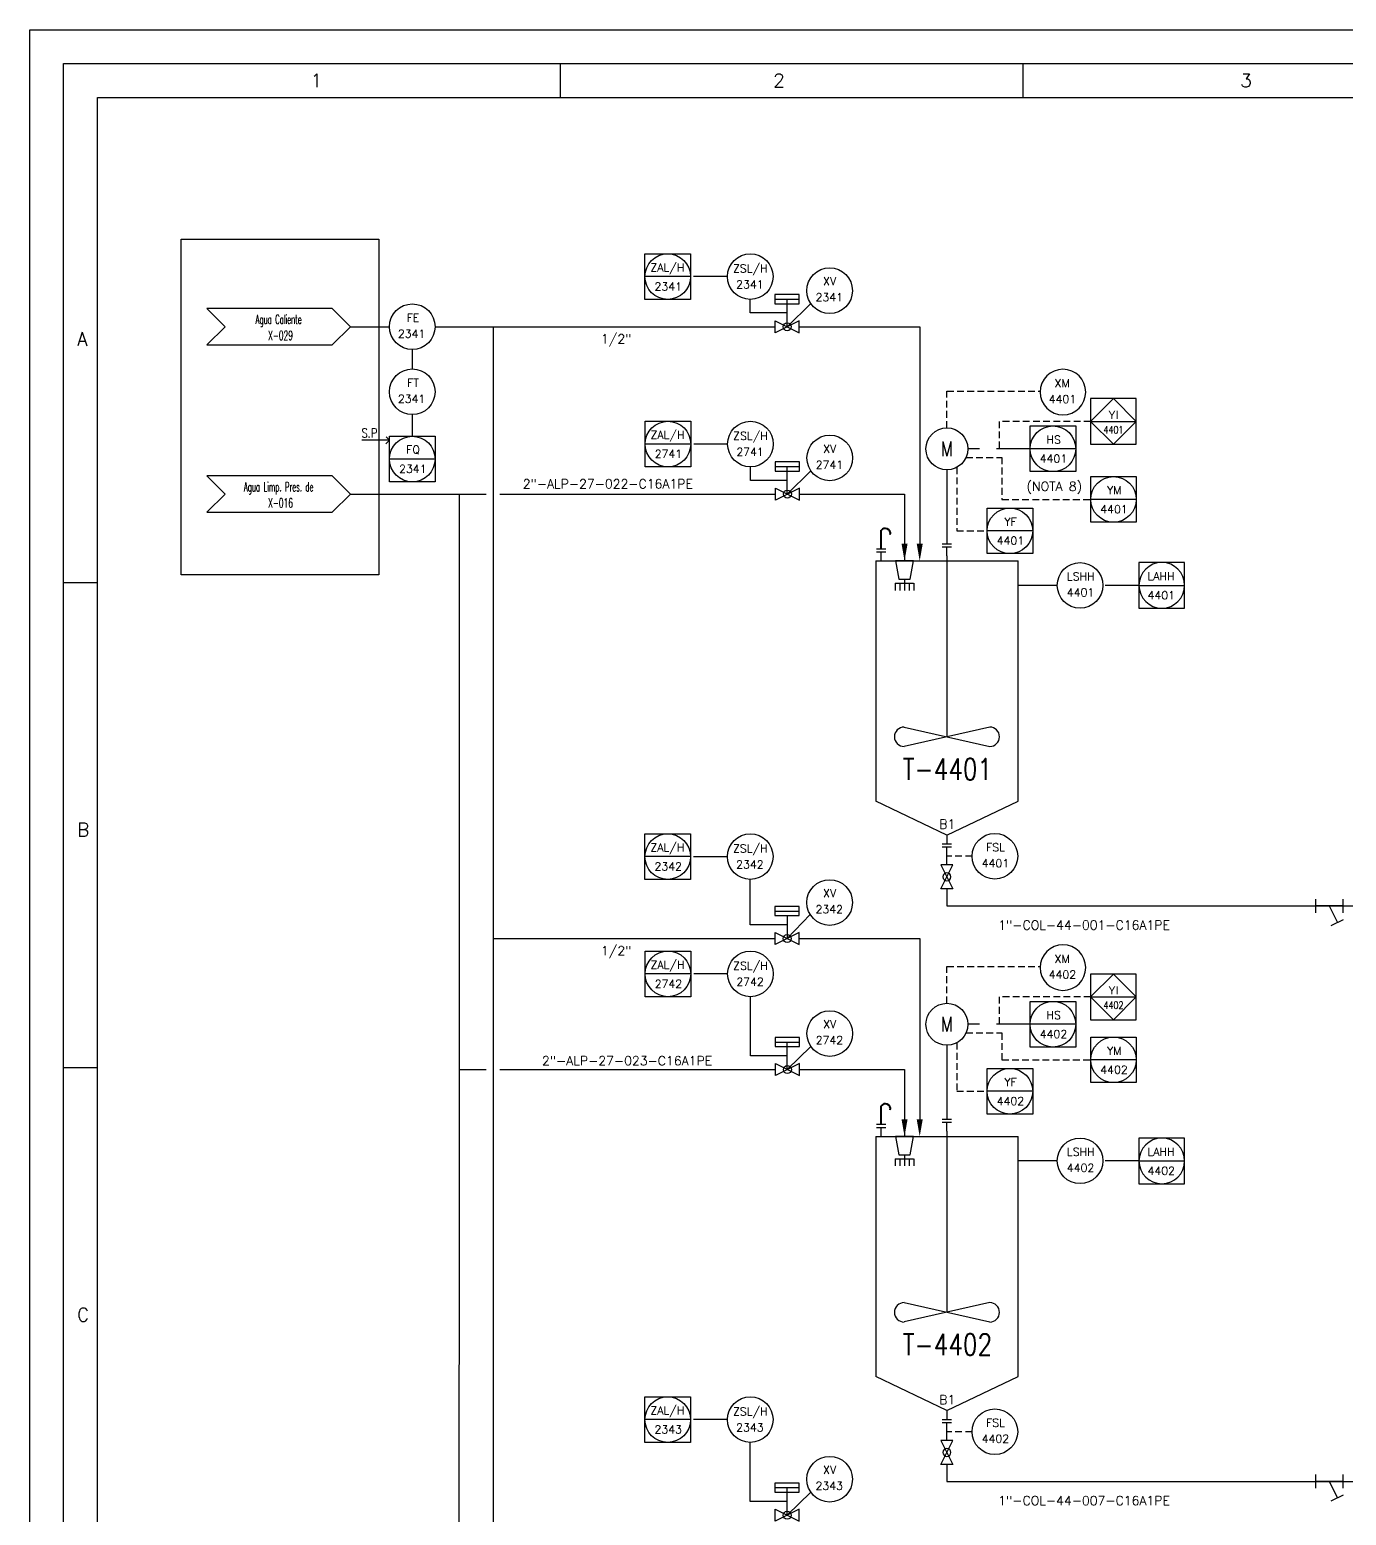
# Model space of a CAD drawing. Header units: millimetres. Extents: x -720 to -300, y -81 to 216.
# Drawn here: x -720 to -622.8, y 106.3 to 216.1 of the extents above; entities that cross this region are included whole.
import ezdxf
from ezdxf.enums import TextEntityAlignment as Align

# ---------------------------------------------------------------- set-up
doc = ezdxf.new("R2010")
doc.units = ezdxf.units.MM
doc.linetypes.add('TRAZOS', pattern=[0.75, 0.5, -0.25])
for name, color, linetype in [('CAJETIN', 1, 'Continuous'), ('CONEXION INTRUMENTOS', 1, 'Continuous'), ('EQUIPOS', 5, 'Continuous'), ('EQUIPOS 02', 1, 'Continuous'), ('FORMATO', 7, 'Continuous'), ('INSTRUMENTOS', 1, 'Continuous'), ('TEX', 7, 'Continuous'), ('TEX EQUIPOS', 6, 'Continuous'), ('TEXTO-INSTRUMENTACION', 7, 'Continuous'), ('TEXTO-VALVULAS Y ACCESORIOS', 7, 'Continuous'), ('TUBERIA', 5, 'Continuous'), ('VALVULAS Y ACCESORIOS', 1, 'Continuous')]:
    doc.layers.add(name, color=color, linetype=linetype)
doc.layers.add('TUBERÍA2', color=1, linetype='TRAZOS', true_color=0xff0000)
doc.layers.add('TUBERÍA3', color=1, linetype='Continuous', true_color=0xff0000)
doc.styles.add('PY', font='ROMANS.shx')
doc.styles.add('PY1', font='ROMANS.shx', dxfattribs={"width": 0.8})
doc.styles.add('TXT', font='txt')
doc.linetypes.add('SEÑAL_MECANICA2', pattern='A,4.411183,["o",PY,S=4.130212,R=360,X=0,Y=-1.374288],0.588817,-0.374158,["",PY,S=2,R=360,X=0,Y=-0.688262],-2.183682', length=7.55784)

# ---------------------------------------------------------------- blocks, each defined once
blk = doc.blocks.new('MANG-VAL')
at = {"layer": 'INSTRUMENTOS', "color": 1}
for p, q in [((0, 1.5), (0, -1.5)), ((6, 0), (0, 0)), ((3, 0), (4.8, -3.6)), ((6, 1.5), (6, -1.5)), ((3.46, -4.27), (6.14, -2.93))]:
    blk.add_line(p, q, dxfattribs=at)
blk = doc.blocks.new('VALV GLOB-V')
at = {"layer": 'INSTRUMENTOS', "color": 1, "flags": 128}
blk.add_lwpolyline([(5.7, -1.43), (5.7, 1.43), (0, -1.43), (0, 1.43)], close=True, dxfattribs=at)
at = {"layer": 'INSTRUMENTOS', "color": 1}
blk.add_circle((2.85, 0), 0.95, dxfattribs=at)
at = {"layer": 'INSTRUMENTOS', "color": 7, "linetype": 'SEÑAL_MECANICA2', "style": 'PY'}
blk.add_attdef('REF.', text='', height=2, dxfattribs=at).set_placement((3, -3.37), align=Align.MIDDLE)
blk = doc.blocks.new('SEÑAL CIRCU MARCO')
at = {"color": 1, "linetype": 'Continuous', "ltscale": 0.5}
blk.add_line((5.7, 5.7), (-5.7, 5.7), dxfattribs=at)
at = {"color": 1, "flags": 128}
blk.add_lwpolyline([(5.7, 0), (-5.7, 0), (-5.7, 11.4), (5.7, 11.4)], close=True, dxfattribs=at)
at = {"color": 1}
blk.add_circle((0, 5.7), 5.7, dxfattribs=at)
at = {"style": 'PY'}
for tag, p in [('XXX', (0.18, 7.98)), ('YYY', (0.13, 3.24))]:
    blk.add_attdef(tag, text='', height=2, dxfattribs=at).set_placement(p, align=Align.MIDDLE)
blk = doc.blocks.new('SECUENCIA PROGRAMADA EN SISTEMA DE CONTROL PLC')
at = {"layer": 'INSTRUMENTOS'}
blk.add_line((-5, 5), (5, 5), dxfattribs=at)
at = {"layer": 'INSTRUMENTOS', "flags": 128}
for points in [[(0, 0), (-5, 5), (0, 10), (5, 5)], [(-5, 0), (5, 0), (5, 10), (-5, 10)]]:
    blk.add_lwpolyline(points, close=True, dxfattribs=at)
at = {"layer": 'TEXTO-INSTRUMENTACION', "linetype": 'Continuous', "style": 'PY1', "width": 0.8}
for tag, p in [('XXX', (0.01, 6.43)), ('YYY', (0.01, 3.17))]:
    blk.add_attdef(tag, text='', height=2, dxfattribs=at).set_placement(p, align=Align.MIDDLE_CENTER)
blk = doc.blocks.new('BANDERA DE FLUJO')
at = {"layer": 'TEX', "color": 1, "ltscale": 0.1, "flags": 128}
blk.add_lwpolyline([(-4, 4), (-31.46, 4), (-27.46, 0), (-31.46, -4), (-4, -4), (0, 0)], close=True, dxfattribs=at)
at = {"layer": 'TEX', "style": 'PY1', "width": 0.8}
for tag, p in [('ETIQUETA-LINEA-1', (-15.73, 0.61)), ('ETIQUETA-LINEA-2', (-15.73, -2.91))]:
    blk.add_attdef(tag, text='', height=2, dxfattribs=at).set_placement(p, align=Align.CENTER)
blk = doc.blocks.new('SEÑAL CIR')
at = {"color": 1}
blk.add_circle((0, 5.7), 5.7, dxfattribs=at)
at = {"layer": 'INSTRUMENTOS', "linetype": 'Continuous', "style": 'PY', "flags": 4}
for p in [(0.18, 6.94), (0.13, 2.95)]:
    blk.add_attdef('---', text='', height=2, dxfattribs=at).set_placement(p, align=Align.CENTER)
blk = doc.blocks.new('FLECHA')
at = {"color": 1}
blk.add_solid([(-0.88, -5), (0.87, -5), (0, 0)], dxfattribs=at)
blk = doc.blocks.new('REDUCCION')
at = {"color": 1}
for p, q in [((0, 2), (0, -2)), ((4, 1.25), (0, 2)), ((4, -1.25), (4, 1.25)), ((0, -2), (4, -1.25))]:
    blk.add_line(p, q, dxfattribs=at)
at = {"style": 'PY1', "width": 0.8}
blk.add_attdef('.', text='', height=2, dxfattribs=at).set_placement((2, -3.65), align=Align.MIDDLE)
blk = doc.blocks.new('MARCO-A1')
at = {"layer": 'FORMATO', "color": 5}
for p, q in [((78.42, 589), (78.42, 584)), ((146.83, 589), (146.83, 584)), ((5, 512.25), (10, 512.25)), ((5, 440.5), (10, 440.5))]:
    blk.add_line(p, q, dxfattribs=at)
at = {"layer": 'FORMATO', "color": 1}
blk.add_lwpolyline([(0, 594), (841, 594), (841, 0), (0, 0)], close=True, dxfattribs=at)
at = {"layer": 'FORMATO', "color": 5}
blk.add_lwpolyline([(5, 589), (836, 589), (836, 5), (5, 5)], close=True, dxfattribs=at)
at = {"layer": 'FORMATO', "color": 8, "linetype": 'Continuous'}
blk.add_lwpolyline([(10, 584), (831, 584), (831, 10), (10, 10)], close=True, dxfattribs=at)
at = {"layer": 'FORMATO', "color": 1, "style": 'PY'}
for s, p in [('1', (41.52, 585.5)), ('2', (109.93, 585.5)), ('3', (178.99, 585.5)), ('A', (7, 547.25)), ('B', (7, 474.67)), ('C', (7, 402.92))]:
    blk.add_text(s, height=2, dxfattribs=at).set_placement(p)

msp = doc.modelspace()

# ---------------------------------------------------------------- linework, layer by layer
at = {"color": 1}
for p, q in [((-664.08, 194.11), (-662.33, 195.83)), ((-664.07, 181.75), (-662.32, 183.46)), ((-656.09, 175.16), (-654.74, 175.16)), ((-656.09, 175.16), (-656.09, 174.63)), ((-655.75, 175.16), (-655.75, 174.63)), ((-655.41, 175.46), (-655.41, 175.16)), ((-655.41, 175.16), (-655.41, 174.63)), ((-655.07, 175.16), (-655.07, 174.63)), ((-654.73, 175.16), (-654.73, 174.63)), ((-664.08, 148.91), (-662.38, 150.7)), ((-664.07, 139.23), (-662.32, 140.95)), ((-655.41, 132.95), (-655.41, 132.65)), ((-656.09, 132.65), (-654.74, 132.65)), ((-656.09, 132.65), (-656.09, 132.12)), ((-655.75, 132.65), (-655.75, 132.12)), ((-655.41, 132.65), (-655.41, 132.12)), ((-655.07, 132.65), (-655.07, 132.12)), ((-654.73, 132.65), (-654.73, 132.12)), ((-664.08, 106.31), (-662.33, 108.02))]:
    msp.add_line(p, q, dxfattribs=at)
at = {"color": 2, "lineweight": 40}
for p, q in [((-657.14, 177.7), (-657.14, 179.07)), ((-657.14, 135.19), (-657.14, 136.55))]:
    msp.add_line(p, q, dxfattribs=at)
for centre in [(-656.83, 178.84), (-656.83, 136.33)]:
    msp.add_arc(centre, 0.378, 348.2835, 145.26, dxfattribs=at)
at = {"layer": 'CAJETIN', "color": 1, "linetype": 'TRAZOS', "ltscale": 5}
for p, q in [((-668.49, 197.81), (-671.21, 197.81)), ((-668.48, 185.44), (-671.2, 185.44)), ((-638.1, 175), (-640.77, 175)), ((-668.49, 154.96), (-671.21, 154.96)), ((-668.48, 146.3), (-671.2, 146.3)), ((-638.1, 132.49), (-640.77, 132.49)), ((-668.49, 113.38), (-671.21, 113.38))]:
    msp.add_line(p, q, dxfattribs=at)
at = {"layer": 'CONEXION INTRUMENTOS', "linetype": 'Continuous'}
for p, q in [((-696.33, 194.11), (-693.44, 194.11)), ((-696.33, 181.75), (-686.31, 181.75)), ((-685.29, 181.75), (-664.95, 181.75)), ((-663.18, 181.75), (-655.41, 181.75)), ((-655.41, 181.75), (-655.41, 176.81)), ((-652.28, 154.36), (-652.28, 155.66)), ((-652.28, 152.58), (-652.28, 151.32)), ((-652.28, 151.32), (-630.57, 151.32)), ((-630.57, 151.32), (-623.72, 151.32)), ((-623.72, 151.32), (-620.13, 151.32)), ((-688.31, 139.23), (-686.31, 139.23)), ((-685.29, 139.23), (-664.95, 139.23)), ((-663.18, 139.23), (-655.41, 139.23)), ((-655.41, 139.23), (-655.41, 134.29)), ((-652.28, 111.84), (-652.28, 113.14)), ((-652.28, 110.07), (-652.28, 108.81)), ((-652.28, 108.81), (-630.57, 108.81)), ((-630.57, 108.81), (-623.72, 108.81)), ((-623.72, 108.81), (-620.13, 108.81))]:
    msp.add_line(p, q, dxfattribs=at)
at = {"layer": 'CONEXION INTRUMENTOS'}
for p, q in [((-690.08, 194.11), (-664.96, 194.11)), ((-685.8, 194.11), (-685.8, 62.79)), ((-663.19, 194.11), (-654.29, 194.11)), ((-654.29, 194.11), (-654.29, 178.09)), ((-685.8, 148.91), (-664.96, 148.91)), ((-663.19, 148.91), (-654.29, 148.91)), ((-654.29, 148.91), (-654.29, 135.57))]:
    msp.add_line(p, q, dxfattribs=at)
at = {"layer": 'CONEXION INTRUMENTOS', "color": 0, "linetype": 'Continuous'}
for q in [(-695.49, 185.72), (-693.71, 185.46), (-693.7, 185.98)]:
    msp.add_line((-693.44, 185.72), q, dxfattribs=at)
at = {"layer": 'CONEXION INTRUMENTOS', "linetype": 'Continuous'}
msp.add_lwpolyline([(-688.31, 181.75), (-688.33, 53.12)], dxfattribs=at)
at = {"layer": 'EQUIPOS', "linetype": 'Continuous'}
for p, q in [((-652.28, 156.55), (-657.54, 159.06)), ((-652.28, 156.55), (-647.03, 159.06)), ((-652.28, 114.04), (-657.54, 116.55)), ((-652.28, 114.04), (-647.03, 116.55))]:
    msp.add_line(p, q, dxfattribs=at)
for points in [[(-657.54, 176.81), (-657.54, 159.06)], [(-657.54, 176.81), (-647.03, 176.81)], [(-647.03, 159.06), (-647.03, 176.81)], [(-657.54, 134.29), (-657.54, 116.55)], [(-657.54, 134.29), (-647.03, 134.29)], [(-647.03, 116.55), (-647.03, 134.29)]]:
    msp.add_lwpolyline(points, dxfattribs=at)
at = {"layer": 'EQUIPOS', "color": 1}
for points in [[(-644.14, 175), (-647.03, 175)], [(-644.14, 132.49), (-647.03, 132.49)]]:
    msp.add_lwpolyline(points, dxfattribs=at)
at = {"layer": 'TUBERIA', "color": 1, "linetype": 'TRAZOS', "ltscale": 5}
for p, q in [((-691.76, 192.43), (-691.76, 190.99)), ((-691.76, 187.62), (-691.76, 186.02)), ((-646.13, 185.1), (-650.73, 185.09)), ((-646.13, 142.59), (-650.73, 142.58))]:
    msp.add_line(p, q, dxfattribs=at)
at = {"layer": 'TUBERIA', "color": 1, "linetype": 'Continuous', "ltscale": 5}
for p, q in [((-652.28, 183.54), (-652.28, 178.08)), ((-652.28, 177.19), (-652.28, 163.82)), ((-649.12, 164.53), (-655.44, 163.1)), ((-655.44, 164.53), (-649.12, 163.1)), ((-652.28, 141.03), (-652.28, 135.57)), ((-652.28, 134.68), (-652.28, 121.3)), ((-649.12, 122.02), (-655.44, 120.59)), ((-655.44, 122.02), (-649.12, 120.59))]:
    msp.add_line(p, q, dxfattribs=at)
at = {"layer": 'TUBERIA', "linetype": 'Continuous'}
for p, q in [((-652.28, 177.19), (-652.28, 177.86)), ((-657.14, 176.81), (-657.14, 177.47)), ((-652.28, 156.55), (-652.28, 155.88)), ((-652.28, 134.68), (-652.28, 135.35)), ((-657.14, 134.29), (-657.14, 134.96)), ((-652.28, 114.04), (-652.28, 113.37))]:
    msp.add_line(p, q, dxfattribs=at)
at = {"layer": 'TUBERIA', "color": 1, "linetype": 'Continuous', "ltscale": 5}
for centre in [(-652.28, 185.09), (-652.28, 142.58)]:
    msp.add_circle(centre, 1.55, dxfattribs=at)
for centre, start, end in [((-655.44, 163.82), 90, 270), ((-649.12, 163.82), 270, 90), ((-655.44, 121.3), 90, 270), ((-649.12, 121.3), 270, 90)]:
    msp.add_arc(centre, 0.718, start, end, dxfattribs=at)
at = {"layer": 'TUBERÍA2'}
for p, q in [((-641.67, 187.12), (-648.43, 187.12)), ((-648.43, 187.12), (-648.43, 185.09))]:
    msp.add_line(p, q, dxfattribs=at)
for points in [[(-652.28, 186.64), (-652.28, 189.35), (-645.4, 189.35)], [(-650.87, 184.45), (-648.22, 184.45), (-648.22, 181.35), (-641.67, 181.35)], [(-651.55, 183.72), (-651.55, 179.03), (-649.31, 179.03)], [(-650.42, 155), (-652.28, 155)], [(-652.28, 144.13), (-652.28, 146.84), (-645.4, 146.84)], [(-641.67, 144.61), (-648.43, 144.61), (-648.43, 142.58)], [(-650.87, 141.94), (-648.22, 141.94), (-648.22, 139.96), (-641.67, 139.96)], [(-651.55, 141.21), (-651.55, 137.64), (-649.31, 137.64)], [(-650.42, 112.48), (-652.28, 112.48)]]:
    msp.add_lwpolyline(points, dxfattribs=at)
at = {"layer": 'TUBERÍA3', "color": 2}
msp.add_lwpolyline([(-708.84, 200.58), (-694.23, 200.58), (-694.23, 175.78), (-708.84, 175.78)], close=True, dxfattribs=at)
at = {"layer": 'VALVULAS Y ACCESORIOS'}
for p, q in [((-666.8, 195.13), (-666.8, 196.13)), ((-664.98, 196.15), (-663.18, 196.15)), ((-664.08, 194.11), (-664.08, 196.15)), ((-664.08, 195.13), (-666.8, 195.13)), ((-666.79, 182.76), (-666.79, 183.76)), ((-664.96, 183.78), (-663.17, 183.78)), ((-664.07, 181.75), (-664.07, 183.78)), ((-664.07, 182.76), (-666.79, 182.76)), ((-666.8, 149.92), (-666.8, 153.28)), ((-664.98, 150.94), (-663.18, 150.94)), ((-664.08, 150.58), (-664.08, 148.91)), ((-664.08, 149.92), (-666.8, 149.92)), ((-666.79, 140.25), (-666.79, 144.62)), ((-664.96, 141.27), (-663.17, 141.27)), ((-664.07, 139.23), (-664.07, 141.27)), ((-664.07, 140.25), (-666.79, 140.25)), ((-666.8, 107.33), (-666.8, 111.69)), ((-664.98, 108.35), (-663.18, 108.35)), ((-664.08, 106.31), (-664.08, 108.35)), ((-664.08, 107.33), (-666.8, 107.33))]:
    msp.add_line(p, q, dxfattribs=at)
at = {"layer": 'VALVULAS Y ACCESORIOS', "ltscale": 0.1}
for p, q in [((-652.62, 178.08), (-651.95, 178.08)), ((-652.62, 177.86), (-651.95, 177.86)), ((-657.47, 177.7), (-656.8, 177.7)), ((-657.47, 177.47), (-656.8, 177.47)), ((-651.95, 155.88), (-652.62, 155.88)), ((-651.95, 155.66), (-652.62, 155.66)), ((-657.47, 135.19), (-656.8, 135.19)), ((-652.62, 135.57), (-651.95, 135.57)), ((-652.62, 135.35), (-651.95, 135.35)), ((-657.47, 134.96), (-656.8, 134.96)), ((-651.95, 113.37), (-652.62, 113.37)), ((-651.95, 113.14), (-652.62, 113.14))]:
    msp.add_line(p, q, dxfattribs=at)
at = {"layer": 'VALVULAS Y ACCESORIOS', "flags": 128}
for points in [[(-664.98, 196.49), (-664.98, 195.81), (-663.18, 195.81), (-663.18, 196.49)], [(-664.96, 184.12), (-664.96, 183.45), (-663.17, 183.45), (-663.17, 184.12)], [(-664.98, 151.28), (-664.98, 150.61), (-663.18, 150.61), (-663.18, 151.28)], [(-664.96, 141.61), (-664.96, 140.93), (-663.17, 140.93), (-663.17, 141.61)], [(-664.98, 108.68), (-664.98, 108.01), (-663.18, 108.01), (-663.18, 108.68)]]:
    msp.add_lwpolyline(points, close=True, dxfattribs=at)

# ---------------------------------------------------------------- block references
at = {"xscale": 0.499409123998651, "yscale": 0.499409123998651, "zscale": 0.499409123998651}
msp.add_blockref('MARCO-A1', (-720.01, -80.6), dxfattribs=at)
ref = msp.add_blockref('SEÑAL CIRCU MARCO', (-672.9, 196.13), dxfattribs=dict(xscale=0.2955069191132889, yscale=0.2955069191132889, zscale=0.2955069191132889))
ref.add_attrib('XXX', 'ZAL/H', dxfattribs={"height": 0.591, "style": 'PY'}).set_placement((-672.92, 198.44), align=Align.MIDDLE)
ref.add_attrib('YYY', '2341', dxfattribs={"height": 0.591, "style": 'PY'}).set_placement((-672.86, 197.08), align=Align.MIDDLE)
at = {"linetype": 'Continuous'}
ref = msp.add_blockref('SEÑAL CIR', (-666.8, 196.13), dxfattribs=dict(at, xscale=0.2955069191132889, yscale=0.2955069191132889, zscale=0.2955069191132889))
ref.add_attrib('---', 'ZSL/H', dxfattribs={"layer": 'INSTRUMENTOS', "color": 7, "linetype": 'Continuous', "height": 0.591, "style": 'PY'}).set_placement((-666.8, 198.12), align=Align.CENTER)
ref.add_attrib('---', '2341', dxfattribs={"layer": 'INSTRUMENTOS', "color": 7, "linetype": 'Continuous', "height": 0.591, "style": 'PY'}).set_placement((-666.83, 196.94), align=Align.CENTER)
ref = msp.add_blockref('SEÑAL CIR', (-660.94, 195.09), dxfattribs=dict(at, xscale=0.2955069191132889, yscale=0.2955069191132889, zscale=0.2955069191132889))
ref.add_attrib('---', 'XV', dxfattribs={"layer": 'INSTRUMENTOS', "color": 7, "linetype": 'Continuous', "height": 0.591, "style": 'PY'}).set_placement((-660.94, 197.17), align=Align.CENTER)
ref.add_attrib('---', '2341', dxfattribs={"layer": 'INSTRUMENTOS', "color": 7, "linetype": 'Continuous', "height": 0.591, "style": 'PY'}).set_placement((-660.97, 195.99), align=Align.CENTER)
ref = msp.add_blockref('BANDERA DE FLUJO', (-696.33, 194.11), dxfattribs=dict(xscale=0.3369136006307567, yscale=0.3369136006307567, zscale=0.3369136006307567))
ref.add_attrib('ETIQUETA-LINEA-1', 'Agua Caliente', dxfattribs={"layer": 'TEX', "height": 0.6738, "style": 'PY1', "width": 0.55}).set_placement((-701.63, 194.32), align=Align.CENTER)
ref.add_attrib('ETIQUETA-LINEA-2', ' X-029', dxfattribs={"layer": 'TEX', "height": 0.674, "style": 'PY1', "width": 0.6}).set_placement((-701.63, 193.13), align=Align.CENTER)
ref = msp.add_blockref('SEÑAL CIR', (-691.76, 192.43), dxfattribs=dict(at, xscale=0.2955069191132123, yscale=0.2955069191132123, zscale=0.2955069191132123))
ref.add_attrib('---', 'FE', dxfattribs={"layer": 'INSTRUMENTOS', "color": 7, "linetype": 'Continuous', "height": 0.591, "style": 'PY'}).set_placement((-691.71, 194.48), align=Align.CENTER)
ref.add_attrib('---', '2341', dxfattribs={"layer": 'INSTRUMENTOS', "color": 7, "linetype": 'Continuous', "height": 0.591, "style": 'PY'}).set_placement((-691.81, 193.3), align=Align.CENTER)
for name, p, xscale, yscale, zscale in [('VALV GLOB-V', (-664.96, 194.11), 0.3110599148560533, 0.3110599148560533, 0.3110599148560533), ('VALV GLOB-V', (-664.95, 181.75), 0.3110599148560533, 0.3110599148560533, 0.3110599148560533), ('MANG-VAL', (-625.06, 151.32), 0.3369136006307567, 0.3369136006307567, 0.3369136006307567), ('MANG-VAL', (-625.06, 151.32), 0.3369136006307567, 0.3369136006307567, 0.3369136006307567), ('VALV GLOB-V', (-664.96, 148.91), 0.3110599148560533, 0.3110599148560533, 0.3110599148560533), ('VALV GLOB-V', (-664.95, 139.23), 0.3110599148560533, 0.3110599148560533, 0.3110599148560533), ('MANG-VAL', (-625.06, 108.81), 0.3369136006307567, 0.3369136006307567, 0.3369136006307567), ('MANG-VAL', (-625.06, 108.81), 0.3369136006307567, 0.3369136006307567, 0.3369136006307567), ('VALV GLOB-V', (-664.96, 106.31), 0.3110599148560533, 0.3110599148560533, 0.3110599148560533)]:
    msp.add_blockref(name, p, dxfattribs=dict(at, xscale=xscale, yscale=yscale, zscale=zscale))
ref = msp.add_blockref('SEÑAL CIR', (-691.76, 187.62), dxfattribs=dict(at, xscale=0.2955069191132123, yscale=0.2955069191132123, zscale=0.2955069191132123))
ref.add_attrib('---', 'FT', dxfattribs={"layer": 'INSTRUMENTOS', "color": 7, "linetype": 'Continuous', "height": 0.591, "style": 'PY'}).set_placement((-691.71, 189.67), align=Align.CENTER)
ref.add_attrib('---', '2341', dxfattribs={"layer": 'INSTRUMENTOS', "color": 7, "linetype": 'Continuous', "height": 0.591, "style": 'PY'}).set_placement((-691.81, 188.49), align=Align.CENTER)
ref = msp.add_blockref('SEÑAL CIR', (-643.71, 187.6), dxfattribs=dict(at, xscale=-0.2955069191132506, yscale=0.2955069191132506, zscale=0.2955069191132506))
ref.add_attrib('---', 'XM', dxfattribs={"layer": 'INSTRUMENTOS', "color": 7, "linetype": 'Continuous', "height": 0.591, "style": 'PY'}).set_placement((-643.77, 189.65), align=Align.CENTER)
ref.add_attrib('---', '4401', dxfattribs={"layer": 'INSTRUMENTOS', "color": 7, "linetype": 'Continuous', "height": 0.591, "style": 'PY'}).set_placement((-643.75, 188.47), align=Align.CENTER)
ref = msp.add_blockref('SECUENCIA PROGRAMADA EN SISTEMA DE CONTROL PLC', (-639.98, 185.43), dxfattribs=dict(xscale=0.3372807006582458, yscale=0.3372807006582458, zscale=0.3372807006582458))
ref.add_attrib('XXX', 'YI', dxfattribs={"layer": 'TEXTO-INSTRUMENTACION', "linetype": 'Continuous', "height": 0.606, "style": 'TXT'}).set_placement((-639.98, 187.6), align=Align.MIDDLE_CENTER)
ref.add_attrib('YYY', '4401', dxfattribs={"layer": 'TEXTO-INSTRUMENTACION', "linetype": 'Continuous', "height": 0.539, "style": 'PY1', "width": 0.8}).set_placement((-639.98, 186.5), align=Align.MIDDLE_CENTER)
ref = msp.add_blockref('SEÑAL CIRCU MARCO', (-672.88, 183.76), dxfattribs=dict(xscale=0.2955069191132889, yscale=0.2955069191132889, zscale=0.2955069191132889))
ref.add_attrib('XXX', 'ZAL/H', dxfattribs={"height": 0.591, "style": 'PY'}).set_placement((-672.91, 186.08), align=Align.MIDDLE)
ref.add_attrib('YYY', '2741', dxfattribs={"height": 0.591, "style": 'PY'}).set_placement((-672.85, 184.72), align=Align.MIDDLE)
ref = msp.add_blockref('SEÑAL CIR', (-666.79, 183.76), dxfattribs=dict(at, xscale=0.2955069191132889, yscale=0.2955069191132889, zscale=0.2955069191132889))
ref.add_attrib('---', 'ZSL/H', dxfattribs={"layer": 'INSTRUMENTOS', "color": 7, "linetype": 'Continuous', "height": 0.591, "style": 'PY'}).set_placement((-666.79, 185.75), align=Align.CENTER)
ref.add_attrib('---', '2741', dxfattribs={"layer": 'INSTRUMENTOS', "color": 7, "linetype": 'Continuous', "height": 0.591, "style": 'PY'}).set_placement((-666.82, 184.57), align=Align.CENTER)
for p, xscale, yscale, zscale, values in [((-644.45, 183.41), 0.2955069191132889, 0.2955069191132889, 0.2955069191132889, {'XXX': 'HS', 'YYY': '4401'}), ((-691.76, 182.65), 0.2955069191132123, 0.2955069191132123, 0.2955069191132123, {'XXX': 'FQ', 'YYY': '2341'}), ((-639.98, 179.67), 0.2955069191132506, 0.2955069191132506, 0.2955069191132506, {'XXX': 'YM', 'YYY': '4401'}), ((-647.63, 177.35), 0.2955069191132506, 0.2955069191132506, 0.2955069191132506, {'XXX': 'YF', 'YYY': '4401'}), ((-644.45, 140.9), 0.2955069191132889, 0.2955069191132889, 0.2955069191132889, {'XXX': 'HS', 'YYY': '4402'}), ((-639.98, 138.27), 0.2955069191132506, 0.2955069191132506, 0.2955069191132506, {'XXX': 'YM', 'YYY': '4402'}), ((-647.63, 135.95), 0.2955069191132506, 0.2955069191132506, 0.2955069191132506, {'XXX': 'YF', 'YYY': '4402'})]:
    msp.add_blockref('SEÑAL CIRCU MARCO', p, dxfattribs=dict(xscale=xscale, yscale=yscale, zscale=zscale)).add_auto_attribs(values)
ref = msp.add_blockref('SEÑAL CIR', (-660.93, 182.73), dxfattribs=dict(at, xscale=0.2955069191132889, yscale=0.2955069191132889, zscale=0.2955069191132889))
ref.add_attrib('---', 'XV', dxfattribs={"layer": 'INSTRUMENTOS', "color": 7, "linetype": 'Continuous', "height": 0.591, "style": 'PY'}).set_placement((-660.93, 184.8), align=Align.CENTER)
ref.add_attrib('---', '2741', dxfattribs={"layer": 'INSTRUMENTOS', "color": 7, "linetype": 'Continuous', "height": 0.591, "style": 'PY'}).set_placement((-660.96, 183.62), align=Align.CENTER)
ref = msp.add_blockref('BANDERA DE FLUJO', (-696.33, 181.75), dxfattribs=dict(xscale=0.3369136006307567, yscale=0.3369136006307567, zscale=0.3369136006307567))
ref.add_attrib('ETIQUETA-LINEA-1', 'Agua Limp. Pres. de', dxfattribs={"layer": 'TEX', "height": 0.6738, "style": 'PY1', "width": 0.55}).set_placement((-701.63, 181.95), align=Align.CENTER)
ref.add_attrib('ETIQUETA-LINEA-2', ' X-016', dxfattribs={"layer": 'TEX', "height": 0.674, "style": 'PY1', "width": 0.6}).set_placement((-701.63, 180.76), align=Align.CENTER)
for name, p, xscale, yscale, zscale, rotation in [('REDUCCION', (-655.41, 176.81), 0.3369136006307567, 0.3369136006307567, 0.3369136006307567, 270), ('VALV GLOB-V', (-652.28, 154.36), -0.3110599148560533, 0.3110599148560533, 0.3110599148560237, 90), ('REDUCCION', (-655.41, 134.29), 0.3369136006307567, 0.3369136006307567, 0.3369136006307567, 270), ('VALV GLOB-V', (-652.28, 111.84), -0.3110599148560533, 0.3110599148560533, 0.3110599148560237, 90)]:
    msp.add_blockref(name, p, dxfattribs=dict(at, xscale=xscale, yscale=yscale, zscale=zscale, rotation=rotation))
ref = msp.add_blockref('SEÑAL CIR', (-642.45, 173.32), dxfattribs=dict(at, xscale=0.2955069191132123, yscale=0.2955069191132123, zscale=0.2955069191132123))
ref.add_attrib('---', 'LSHH', dxfattribs={"layer": 'INSTRUMENTOS', "color": 7, "linetype": 'Continuous', "height": 0.591, "style": 'PY'}).set_placement((-642.4, 175.37), align=Align.CENTER)
ref.add_attrib('---', '4401', dxfattribs={"layer": 'INSTRUMENTOS', "color": 7, "linetype": 'Continuous', "height": 0.591, "style": 'PY'}).set_placement((-642.41, 174.19), align=Align.CENTER)
ref = msp.add_blockref('SEÑAL CIRCU MARCO', (-636.41, 173.32), dxfattribs=dict(xscale=-0.2957388550148721, yscale=0.2957388550147955, zscale=0.2957388550148423))
ref.add_attrib('XXX', 'LAHH', dxfattribs={"height": 0.591, "style": 'PY'}).set_placement((-636.47, 175.68), align=Align.MIDDLE)
ref.add_attrib('YYY', '4401', dxfattribs={"height": 0.591, "style": 'PY'}).set_placement((-636.45, 174.27), align=Align.MIDDLE)
ref = msp.add_blockref('SEÑAL CIRCU MARCO', (-672.9, 153.28), dxfattribs=dict(xscale=0.2955069191132889, yscale=0.2955069191132889, zscale=0.2955069191132889))
ref.add_attrib('XXX', 'ZAL/H', dxfattribs={"height": 0.591, "style": 'PY'}).set_placement((-672.92, 155.6), align=Align.MIDDLE)
ref.add_attrib('YYY', '2342', dxfattribs={"height": 0.591, "style": 'PY'}).set_placement((-672.86, 154.24), align=Align.MIDDLE)
ref = msp.add_blockref('SEÑAL CIR', (-666.8, 153.28), dxfattribs=dict(at, xscale=0.2955069191132889, yscale=0.2955069191132889, zscale=0.2955069191132889))
ref.add_attrib('---', 'ZSL/H', dxfattribs={"layer": 'INSTRUMENTOS', "color": 7, "linetype": 'Continuous', "height": 0.591, "style": 'PY'}).set_placement((-666.8, 155.27), align=Align.CENTER)
ref.add_attrib('---', '2342', dxfattribs={"layer": 'INSTRUMENTOS', "color": 7, "linetype": 'Continuous', "height": 0.591, "style": 'PY'}).set_placement((-666.83, 154.09), align=Align.CENTER)
ref = msp.add_blockref('SEÑAL CIR', (-648.74, 153.31), dxfattribs=dict(at, xscale=0.2955069191132889, yscale=0.2955069191132889, zscale=0.2955069191132889))
ref.add_attrib('---', 'FSL', dxfattribs={"layer": 'INSTRUMENTOS', "color": 7, "linetype": 'Continuous', "height": 0.591, "style": 'PY'}).set_placement((-648.69, 155.36), align=Align.CENTER)
ref.add_attrib('---', '4401', dxfattribs={"layer": 'INSTRUMENTOS', "color": 7, "linetype": 'Continuous', "height": 0.591, "style": 'PY'}).set_placement((-648.7, 154.18), align=Align.CENTER)
ref = msp.add_blockref('SEÑAL CIR', (-660.94, 149.89), dxfattribs=dict(at, xscale=0.2955069191132889, yscale=0.2955069191132889, zscale=0.2955069191132889))
ref.add_attrib('---', 'XV', dxfattribs={"layer": 'INSTRUMENTOS', "color": 7, "linetype": 'Continuous', "height": 0.591, "style": 'PY'}).set_placement((-660.94, 151.96), align=Align.CENTER)
ref.add_attrib('---', '2342', dxfattribs={"layer": 'INSTRUMENTOS', "color": 7, "linetype": 'Continuous', "height": 0.591, "style": 'PY'}).set_placement((-660.97, 150.78), align=Align.CENTER)
ref = msp.add_blockref('SEÑAL CIR', (-643.71, 145.08), dxfattribs=dict(at, xscale=-0.2955069191132506, yscale=0.2955069191132506, zscale=0.2955069191132506))
ref.add_attrib('---', 'XM', dxfattribs={"layer": 'INSTRUMENTOS', "color": 7, "linetype": 'Continuous', "height": 0.591, "style": 'PY'}).set_placement((-643.77, 147.13), align=Align.CENTER)
ref.add_attrib('---', '4402', dxfattribs={"layer": 'INSTRUMENTOS', "color": 7, "linetype": 'Continuous', "height": 0.591, "style": 'PY'}).set_placement((-643.75, 145.96), align=Align.CENTER)
ref = msp.add_blockref('SEÑAL CIRCU MARCO', (-672.88, 144.62), dxfattribs=dict(xscale=0.2955069191132889, yscale=0.2955069191132889, zscale=0.2955069191132889))
ref.add_attrib('XXX', 'ZAL/H', dxfattribs={"height": 0.591, "style": 'PY'}).set_placement((-672.91, 146.93), align=Align.MIDDLE)
ref.add_attrib('YYY', '2742', dxfattribs={"height": 0.591, "style": 'PY'}).set_placement((-672.85, 145.57), align=Align.MIDDLE)
ref = msp.add_blockref('SEÑAL CIR', (-666.79, 144.62), dxfattribs=dict(at, xscale=0.2955069191132889, yscale=0.2955069191132889, zscale=0.2955069191132889))
ref.add_attrib('---', 'ZSL/H', dxfattribs={"layer": 'INSTRUMENTOS', "color": 7, "linetype": 'Continuous', "height": 0.591, "style": 'PY'}).set_placement((-666.79, 146.61), align=Align.CENTER)
ref.add_attrib('---', '2742', dxfattribs={"layer": 'INSTRUMENTOS', "color": 7, "linetype": 'Continuous', "height": 0.591, "style": 'PY'}).set_placement((-666.82, 145.43), align=Align.CENTER)
ref = msp.add_blockref('SECUENCIA PROGRAMADA EN SISTEMA DE CONTROL PLC', (-639.98, 142.92), dxfattribs=dict(xscale=0.3372807006582458, yscale=0.3372807006582458, zscale=0.3372807006582458))
ref.add_attrib('XXX', 'YI', dxfattribs={"layer": 'TEXTO-INSTRUMENTACION', "linetype": 'Continuous', "height": 0.606, "style": 'TXT'}).set_placement((-639.98, 145.09), align=Align.MIDDLE_CENTER)
ref.add_attrib('YYY', '4402', dxfattribs={"layer": 'TEXTO-INSTRUMENTACION', "linetype": 'Continuous', "height": 0.539, "style": 'PY1', "width": 0.8}).set_placement((-639.98, 143.99), align=Align.MIDDLE_CENTER)
ref = msp.add_blockref('SEÑAL CIR', (-660.93, 140.21), dxfattribs=dict(at, xscale=0.2955069191132889, yscale=0.2955069191132889, zscale=0.2955069191132889))
ref.add_attrib('---', 'XV', dxfattribs={"layer": 'INSTRUMENTOS', "color": 7, "linetype": 'Continuous', "height": 0.591, "style": 'PY'}).set_placement((-660.93, 142.29), align=Align.CENTER)
ref.add_attrib('---', '2742', dxfattribs={"layer": 'INSTRUMENTOS', "color": 7, "linetype": 'Continuous', "height": 0.591, "style": 'PY'}).set_placement((-660.96, 141.11), align=Align.CENTER)
ref = msp.add_blockref('SEÑAL CIR', (-642.45, 130.81), dxfattribs=dict(at, xscale=0.2955069191132123, yscale=0.2955069191132123, zscale=0.2955069191132123))
ref.add_attrib('---', 'LSHH', dxfattribs={"layer": 'INSTRUMENTOS', "color": 7, "linetype": 'Continuous', "height": 0.591, "style": 'PY'}).set_placement((-642.4, 132.86), align=Align.CENTER)
ref.add_attrib('---', '4402', dxfattribs={"layer": 'INSTRUMENTOS', "color": 7, "linetype": 'Continuous', "height": 0.591, "style": 'PY'}).set_placement((-642.41, 131.68), align=Align.CENTER)
ref = msp.add_blockref('SEÑAL CIRCU MARCO', (-636.41, 130.8), dxfattribs=dict(xscale=-0.2957388550148721, yscale=0.2957388550147955, zscale=0.2957388550148423))
ref.add_attrib('XXX', 'LAHH', dxfattribs={"height": 0.591, "style": 'PY'}).set_placement((-636.47, 133.17), align=Align.MIDDLE)
ref.add_attrib('YYY', '4402', dxfattribs={"height": 0.591, "style": 'PY'}).set_placement((-636.45, 131.76), align=Align.MIDDLE)
ref = msp.add_blockref('SEÑAL CIRCU MARCO', (-672.9, 111.69), dxfattribs=dict(xscale=0.2955069191132889, yscale=0.2955069191132889, zscale=0.2955069191132889))
ref.add_attrib('XXX', 'ZAL/H', dxfattribs={"height": 0.591, "style": 'PY'}).set_placement((-672.92, 114.01), align=Align.MIDDLE)
ref.add_attrib('YYY', '2343', dxfattribs={"height": 0.591, "style": 'PY'}).set_placement((-672.86, 112.65), align=Align.MIDDLE)
ref = msp.add_blockref('SEÑAL CIR', (-666.8, 111.69), dxfattribs=dict(at, xscale=0.2955069191132889, yscale=0.2955069191132889, zscale=0.2955069191132889))
ref.add_attrib('---', 'ZSL/H', dxfattribs={"layer": 'INSTRUMENTOS', "color": 7, "linetype": 'Continuous', "height": 0.591, "style": 'PY'}).set_placement((-666.8, 113.68), align=Align.CENTER)
ref.add_attrib('---', '2343', dxfattribs={"layer": 'INSTRUMENTOS', "color": 7, "linetype": 'Continuous', "height": 0.591, "style": 'PY'}).set_placement((-666.83, 112.5), align=Align.CENTER)
ref = msp.add_blockref('SEÑAL CIR', (-648.74, 110.8), dxfattribs=dict(at, xscale=0.2955069191132889, yscale=0.2955069191132889, zscale=0.2955069191132889))
ref.add_attrib('---', 'FSL', dxfattribs={"layer": 'INSTRUMENTOS', "color": 7, "linetype": 'Continuous', "height": 0.591, "style": 'PY'}).set_placement((-648.69, 112.85), align=Align.CENTER)
ref.add_attrib('---', '4402', dxfattribs={"layer": 'INSTRUMENTOS', "color": 7, "linetype": 'Continuous', "height": 0.591, "style": 'PY'}).set_placement((-648.7, 111.67), align=Align.CENTER)
ref = msp.add_blockref('SEÑAL CIR', (-660.94, 107.29), dxfattribs=dict(at, xscale=0.2955069191132889, yscale=0.2955069191132889, zscale=0.2955069191132889))
ref.add_attrib('---', 'XV', dxfattribs={"layer": 'INSTRUMENTOS', "color": 7, "linetype": 'Continuous', "height": 0.591, "style": 'PY'}).set_placement((-660.94, 109.36), align=Align.CENTER)
ref.add_attrib('---', '2343', dxfattribs={"layer": 'INSTRUMENTOS', "color": 7, "linetype": 'Continuous', "height": 0.591, "style": 'PY'}).set_placement((-660.97, 108.19), align=Align.CENTER)
at = {"layer": 'INSTRUMENTOS', "xscale": 0.2560543364794486, "yscale": 0.2560543364794486, "zscale": 0.2560543364794486, "rotation": 180}
for p in [(-655.41, 176.81), (-654.29, 176.81), (-655.41, 134.29), (-654.29, 134.29)]:
    msp.add_blockref('FLECHA', p, dxfattribs=at)

# ---------------------------------------------------------------- texts
at = {"layer": 'CONEXION INTRUMENTOS', "color": 0, "linetype": 'Continuous', "insert": (-694.81, 186.26), "char_height": 0.674, "width": 9.6369, "attachment_point": 5, "style": 'PY1'}
msp.add_mtext('S.P.', dxfattribs=at)
at = {"layer": 'EQUIPOS 02', "color": 7, "linetype": 'Continuous', "style": 'PY1', "width": 0.8}
for p in [(-652.28, 185.09), (-652.28, 142.58)]:
    msp.add_attdef('M', text='X', height=1.08, dxfattribs=at).set_placement(p, align=Align.MIDDLE_CENTER)
at = {"layer": 'TEX EQUIPOS', "linetype": 'Continuous', "style": 'PY1', "width": 0.8}
for tag, p in [('T-4401', (-652.24, 161.43)), ('T-4402', (-652.24, 118.92))]:
    msp.add_attdef(tag, text='XXXXX', height=1.577, dxfattribs=at).set_placement(p, align=Align.MIDDLE_CENTER)
at = {"layer": 'TEXTO-VALVULAS Y ACCESORIOS', "style": 'PY'}
for s, height, p in [('1/2"', 0.674, (-676.7, 192.88)), ('2"-ALP-27-022-C16A1PE', 0.6738, (-677.32, 182.17)), ('(NOTA 8)', 0.674, (-644.35, 181.98)), ('1"-COL-44-001-C16A1PE', 0.6738, (-642.15, 149.57)), ('1/2"', 0.674, (-676.7, 147.68)), ('2"-ALP-27-023-C16A1PE', 0.6738, (-675.9, 139.55)), ('1"-COL-44-007-C16A1PE', 0.6738, (-642.15, 107.06))]:
    msp.add_text(s, height=height, dxfattribs=at).set_placement(p, align=Align.CENTER)
at = {"layer": 'TEXTO-VALVULAS Y ACCESORIOS', "color": 7, "linetype": 'Continuous', "style": 'PY', "flags": 4}
for p in [(-652.26, 157.03), (-652.26, 114.51)]:
    msp.add_attdef('B1', text='---', height=0.674, dxfattribs=at).set_placement(p, align=Align.CENTER)

doc.saveas('drawing.dxf')
